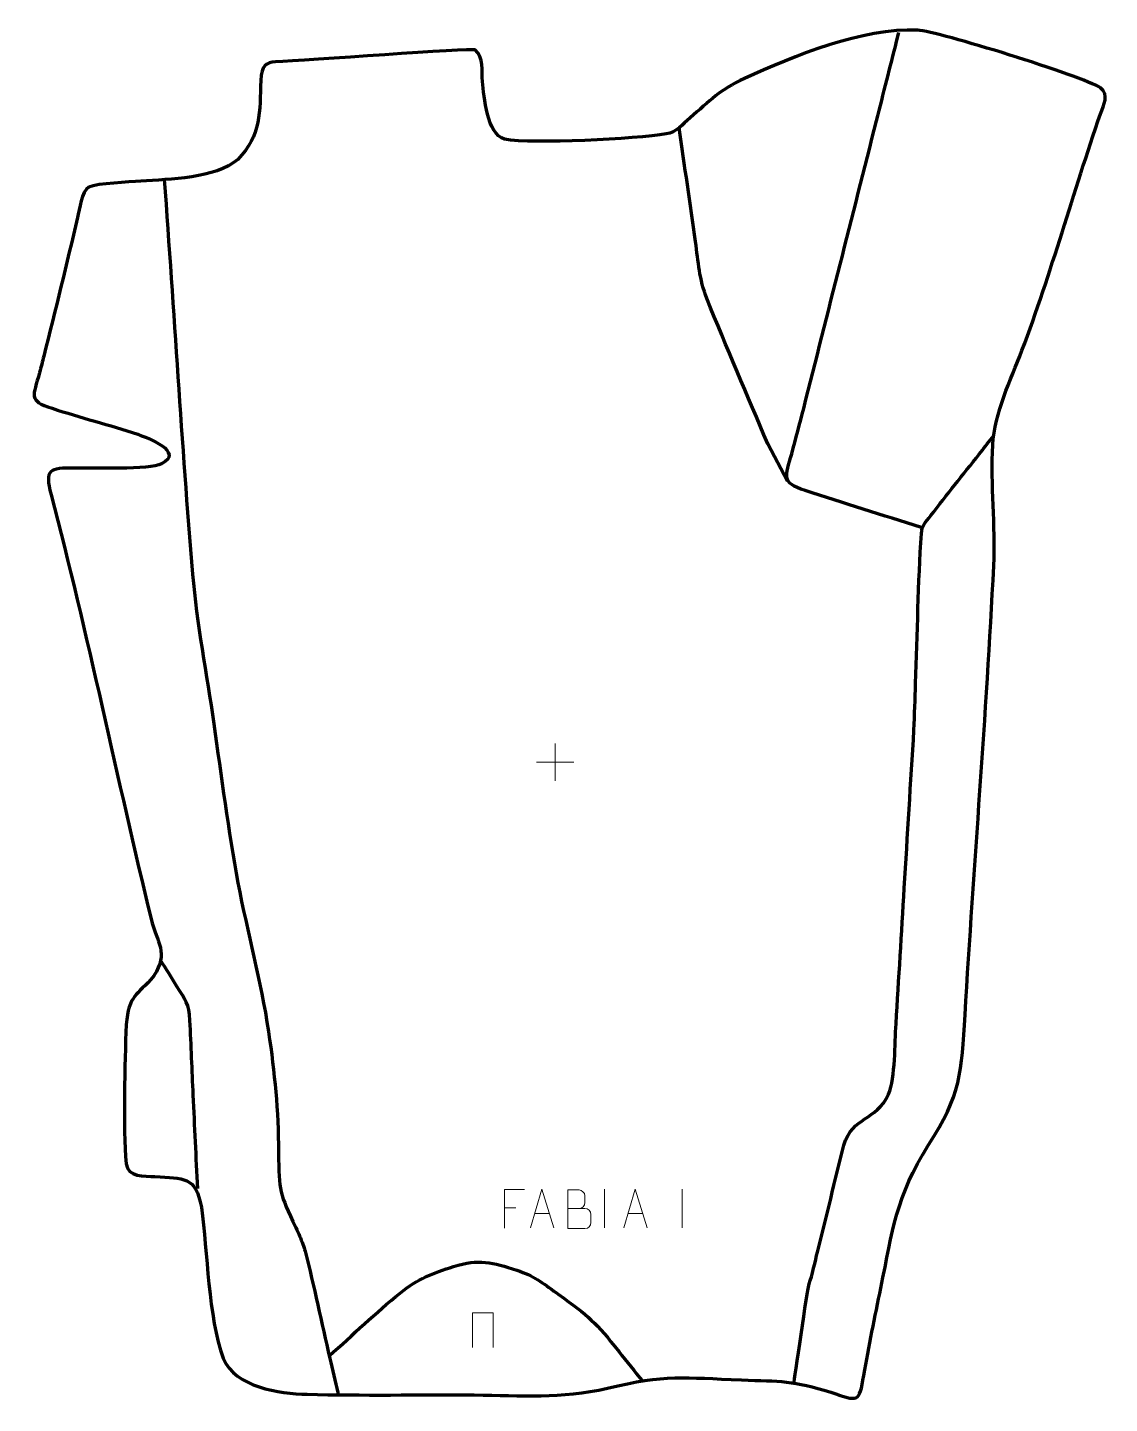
# Model space of a CAD drawing. Header units: millimetres. Extents: x -341 to 355, y -410 to 475.
import ezdxf

# ---------------------------------------------------------------- set-up
doc = ezdxf.new("R2010")
doc.units = ezdxf.units.MM
doc.header["$MEASUREMENT"] = 0
for name, color, linetype in [('layer 1', 7, 'Continuous'), ('layer 2', 7, 'Continuous'), ('layer 3', 7, 'Continuous')]:
    doc.layers.add(name, color=color, linetype=linetype)

msp = doc.modelspace()

# ---------------------------------------------------------------- linework, layer by layer
at = {"layer": 'layer 1', "color": 250, "lineweight": 9}
for points in [[(-1.7581, 14.1307), (-1.7581, 14.1307), (-1.7581, -9.8472), (-1.7581, -9.8472)], [(-13.747, 2.1417), (-13.747, 2.1417), (10.2309, 2.1417), (10.2309, 2.1417)]]:
    msp.add_open_spline(points, degree=3, dxfattribs=at)
at = {"layer": 'layer 2', "color": 140, "lineweight": 158}
for points, knots in [([(233.7601, 153.0542), (208.8724, 161.136), (183.8495, 168.8522), (158.9781, 176.9126), (158.9781, 176.9126), (143.2465, 182.0109), (146.4615, 186.1098), (150.4021, 200.5328), (150.4021, 200.5328), (153.0455, 210.2078), (155.6085, 219.9777), (158.0927, 229.6955), (158.0927, 229.6955), (173.7074, 291.3567), (189.3322, 353.0154), (204.9514, 414.6755), (204.9514, 414.6755), (207.1651, 423.4148), (209.3789, 432.154), (211.5926, 440.8932), (211.5926, 440.8932), (213.6834, 449.147), (215.7741, 457.4007), (217.8649, 465.6544), (217.8649, 465.6544), (217.8649, 465.6544), (219.3407, 471.4806), (219.3407, 471.4806)], [0, 0, 0, 0, 0.125, 0.125, 0.125, 0.125, 0.25, 0.25, 0.25, 0.25, 0.375, 0.375, 0.375, 0.375, 0.5, 0.5, 0.5, 0.5, 0.625, 0.625, 0.625, 0.625, 0.75, 0.75, 0.75, 0.75, 1, 1, 1, 1]), ([(147.7043, 182.8859), (147.7043, 182.8859), (135.0047, 206.897), (135.0047, 206.897), (135.0047, 206.897), (122.0419, 237.9386), (108.3849, 269.1802), (95.9109, 300.3585), (95.9109, 300.3585), (90.8888, 312.9111), (90.3888, 323.7856), (88.5178, 337.0431), (88.5178, 337.0431), (85.0699, 361.4742), (81.542, 385.894), (78.0636, 410.3207)], [0, 0, 0, 0, 0.2, 0.2, 0.2, 0.2, 0.4, 0.4, 0.4, 0.4, 0.6, 0.6, 0.6, 0.6, 1, 1, 1, 1]), ([(-253.0371, 376.8752), (-246.965, 292.3976), (-241.9518, 207.6027), (-234.944, 123.227), (-234.944, 123.227), (-232.1465, 91.5062), (-225.7966, 58.575), (-221.232, 26.8454), (-221.232, 26.8454), (-216.3831, -6.8869), (-211.9044, -41.9652), (-205.7338, -75.3881), (-205.7338, -75.3881), (-199.5315, -107.7774), (-190.9627, -138.0661), (-186.0687, -171.0255), (-186.0687, -171.0255), (-182.0791, -197.8935), (-179.7527, -221.582), (-179.5742, -248.7927), (-179.5742, -248.7927), (-179.4084, -274.0712), (-178.9174, -274.9955), (-168.4633, -297.0898), (-168.4633, -297.0898), (-166.766, -300.6769), (-165.3051, -304.1124), (-163.8688, -307.8127), (-163.8688, -307.8127), (-163.3494, -309.305), (-162.9318, -310.7134), (-162.4959, -312.229), (-162.4959, -312.229), (-156.7674, -335.1031), (-151.8706, -358.2036), (-146.6211, -381.1929), (-146.6211, -381.1929), (-144.9411, -388.5238), (-143.2577, -395.8538), (-141.567, -403.1822), (-141.567, -403.1822), (-141.567, -403.1822), (-141.2286, -404.6485), (-141.2286, -404.6485)], [0, 0, 0, 0, 0.08333333, 0.08333333, 0.08333333, 0.08333333, 0.16666667, 0.16666667, 0.16666667, 0.16666667, 0.25, 0.25, 0.25, 0.25, 0.33333333, 0.33333333, 0.33333333, 0.33333333, 0.41666667, 0.41666667, 0.41666667, 0.41666667, 0.5, 0.5, 0.5, 0.5, 0.58333333, 0.58333333, 0.58333333, 0.58333333, 0.66666667, 0.66666667, 0.66666667, 0.66666667, 0.75, 0.75, 0.75, 0.75, 0.83333333, 0.83333333, 0.83333333, 0.83333333, 1, 1, 1, 1]), ([(151.8853, -397.1182), (151.8853, -397.1182), (160.602, -335.3011), (161.6603, -333.1844), (161.6603, -333.1844), (163.409, -328.6619), (165.7, -317.931), (166.9611, -312.9142), (166.9611, -312.9142), (172.7295, -289.9784), (178.1974, -267.0404), (183.8694, -244.1031), (183.8694, -244.1031), (189.803, -225.3242), (204.4442, -228.7096), (212.6741, -211.3544), (212.6741, -211.3544), (217.0653, -200.2184), (216.7003, -178.7927), (217.4863, -166.0399), (217.4863, -166.0399), (219.2795, -136.9431), (221.0329, -107.8442), (222.8054, -78.7461), (222.8054, -78.7461), (224.8695, -44.871), (226.9335, -10.996), (228.9975, 22.8791), (228.9975, 22.8791), (229.3625, 32.8542), (229.7274, 42.8293), (230.0924, 52.8044), (230.0924, 52.8044), (231.235, 84.7577), (231.7295, 117.392), (233.7765, 149.2296), (233.7765, 149.2296), (234.1325, 154.7654), (236.2421, 156.0995), (239.8266, 160.8124), (239.8266, 160.8124), (249.9586, 174.1337), (260.5376, 187.1121), (270.9123, 200.2408), (270.9123, 200.2408), (273.6987, 203.7798), (276.4851, 207.3187), (279.2715, 210.8577), (279.2715, 210.8577), (279.2715, 210.8577), (280.2003, 212.0374), (280.2003, 212.0374)], [0, 0, 0, 0, 0.07142857, 0.07142857, 0.07142857, 0.07142857, 0.14285714, 0.14285714, 0.14285714, 0.14285714, 0.21428571, 0.21428571, 0.21428571, 0.21428571, 0.28571429, 0.28571429, 0.28571429, 0.28571429, 0.35714286, 0.35714286, 0.35714286, 0.35714286, 0.42857143, 0.42857143, 0.42857143, 0.42857143, 0.5, 0.5, 0.5, 0.5, 0.57142857, 0.57142857, 0.57142857, 0.57142857, 0.64285714, 0.64285714, 0.64285714, 0.64285714, 0.71428571, 0.71428571, 0.71428571, 0.71428571, 0.78571429, 0.78571429, 0.78571429, 0.78571429, 0.85714286, 0.85714286, 0.85714286, 0.85714286, 1, 1, 1, 1]), ([(-231.5753, -271.8669), (-232.5251, -251.8761), (-233.4749, -231.8854), (-234.4246, -211.8946), (-234.4246, -211.8946), (-235.1835, -195.923), (-235.7601, -179.8221), (-236.5827, -163.8826), (-236.5827, -163.8826), (-237.1581, -152.7327), (-239.3639, -151.1196), (-245.0606, -141.9614), (-245.0606, -141.9614), (-248.536, -136.3742), (-251.9589, -130.7397), (-255.3991, -125.1293)], [0, 0, 0, 0, 0.2, 0.2, 0.2, 0.2, 0.4, 0.4, 0.4, 0.4, 0.6, 0.6, 0.6, 0.6, 1, 1, 1, 1]), ([(-146.9896, -379.5766), (-131.946, -366.2054), (-116.9775, -351.7512), (-101.3604, -339.1612), (-101.3604, -339.1612), (-90.1478, -330.1219), (-80.4848, -326.4443), (-66.9983, -322.088), (-66.9983, -322.088), (-50.8051, -316.9446), (-42.0175, -319.5125), (-26.3338, -324.4945), (-26.3338, -324.4945), (-15.3651, -328.0922), (-9.9975, -332.4694), (-0.9136, -339.1096), (-0.9136, -339.1096), (-0.9136, -339.1096), (0.2688, -339.9706), (0.2688, -339.9706), (0.2688, -339.9706), (19.8074, -353.9711), (24.4081, -357.8749), (39.3621, -376.9675), (39.3621, -376.9675), (44.3063, -383.28), (49.419, -389.5072), (54.4719, -395.7368)], [0, 0, 0, 0, 0.125, 0.125, 0.125, 0.125, 0.25, 0.25, 0.25, 0.25, 0.375, 0.375, 0.375, 0.375, 0.5, 0.5, 0.5, 0.5, 0.625, 0.625, 0.625, 0.625, 0.75, 0.75, 0.75, 0.75, 1, 1, 1, 1])]:
    msp.add_open_spline(points, degree=3, knots=knots, dxfattribs=at)
at = {"layer": 'layer 3', "color": 242, "lineweight": 158}
msp.add_open_spline([(-308.8188, 352.4527), (-307.603, 357.6245), (-306.2077, 369.5329), (-301.582, 372.1075), (-301.582, 372.1075), (-295.8992, 374.6687), (-275.8242, 375.2189), (-268.087, 375.8675), (-268.087, 375.8675), (-249.8017, 377.2837), (-220.0844, 377.4309), (-205.8528, 389.8494), (-205.8528, 389.8494), (-190.3734, 405.3307), (-191.8632, 420.6467), (-191.0224, 440.656), (-191.0224, 440.656), (-190.611, 450.448), (-187.6464, 452.2016), (-181.4462, 452.5418), (-181.4462, 452.5418), (-162.5795, 453.577), (-56.1081, 461.3612), (-53.2097, 460.2876), (-53.2097, 460.2876), (-47.5394, 455.7483), (-49.044, 446.4987), (-48.4497, 439.9474), (-48.4497, 439.9474), (-47.5552, 430.0868), (-45.5269, 406.2783), (-34.3122, 402.8266), (-34.3122, 402.8266), (-15.9823, 399.5609), (50.1975, 403.0578), (69.774, 406.2557), (69.774, 406.2557), (76.0821, 407.2862), (80.1682, 412.3719), (85.0135, 416.5592), (85.0135, 416.5592), (97.3165, 427.281), (104.758, 435.0186), (120.011, 441.876), (120.011, 441.876), (152.1498, 456.3726), (195.7822, 474.7), (231.46, 472.9547), (231.46, 472.9547), (244.1918, 472.3318), (337.2181, 443.4437), (349.0065, 435.9126), (349.0065, 435.9126), (354.7389, 431.3376), (351.0512, 425.0504), (348.9905, 419.2072), (348.9905, 419.2072), (331.4078, 368.4098), (317.4951, 317.4572), (298.4558, 266.9257), (298.4558, 266.9257), (291.1418, 247.7417), (280.8822, 226.9051), (279.6281, 206.2959), (279.6281, 206.2959), (278.4174, 180.2929), (281.4518, 154.7288), (280.3149, 128.4094), (280.3149, 128.4094), (275.6191, 31.9722), (267.5214, -64.0249), (261.8778, -160.3268), (261.8778, -160.3268), (259.8014, -197.2769), (259.0781, -211.9948), (238.4513, -243.9646), (238.4513, -243.9646), (217.169, -277.7869), (215.5718, -298.1162), (207.6922, -336.0017), (207.6922, -336.0017), (203.9028, -354.284), (199.8704, -373.7662), (196.7826, -392.1255), (196.7826, -392.1255), (193.7054, -410.212), (193.4281, -408.8319), (175.5693, -403.0382), (175.5693, -403.0382), (151.5416, -395.347), (142.8367, -395.8942), (118.025, -395.0759), (118.025, -395.0759), (81.1389, -393.6213), (69.2595, -391.2902), (31.9289, -400.378), (31.9289, -400.378), (1.639, -407.3437), (-23.1783, -404.915), (-53.7466, -404.696), (-53.7466, -404.696), (-89.3895, -404.4816), (-125.6951, -405.2122), (-161.2318, -404.2856), (-161.2318, -404.2856), (-179.2712, -403.7073), (-207.3219, -400.0492), (-215.2111, -381.0413), (-215.2111, -381.0413), (-224.8315, -354.7495), (-225.2549, -312.5406), (-229.2161, -284.0093), (-229.2161, -284.0093), (-232.7471, -263.8457), (-240.6629, -265.6276), (-259.1329, -264.3164), (-259.1329, -264.3164), (-265.8098, -263.946), (-276.7489, -264.6749), (-277.5552, -256.0663), (-277.5552, -256.0663), (-279.7898, -232.2114), (-278.2815, -191.5067), (-277.6456, -166.6165), (-277.6456, -166.6165), (-275.6672, -146.9553), (-270.9689, -148.4915), (-259.7872, -135.2552), (-259.7872, -135.2552), (-250.0738, -119.8142), (-257.6736, -114.414), (-261.5803, -98.4181), (-261.5803, -98.4181), (-283.0796, -10.389), (-302.6514, 86.23), (-325.8331, 174.1107), (-325.8331, 174.1107), (-330.2343, 190.7956), (-327.044, 191.3556), (-310.5151, 191.3894), (-310.5151, 191.3894), (-299.9798, 191.3881), (-262.1732, 190.2909), (-254.8215, 194.04), (-254.8215, 194.04), (-239.7774, 201.7121), (-264.0032, 211.0396), (-270.1214, 213.0695), (-270.1214, 213.0695), (-288.2838, 219.0953), (-306.9375, 223.9223), (-325.1893, 229.8025), (-325.1893, 229.8025), (-341.0128, 234.9329), (-337.3113, 237.5994), (-333.307, 252.7377), (-333.307, 252.7377), (-332.3649, 256.299), (-331.4294, 259.8624), (-330.508, 263.4291), (-330.508, 263.4291), (-323.181, 293.082), (-315.8161, 322.7194), (-308.8188, 352.4527)], degree=3, knots=[0, 0, 0, 0, 0.02380952, 0.02380952, 0.02380952, 0.02380952, 0.04761905, 0.04761905, 0.04761905, 0.04761905, 0.07142857, 0.07142857, 0.07142857, 0.07142857, 0.0952381, 0.0952381, 0.0952381, 0.0952381, 0.11904762, 0.11904762, 0.11904762, 0.11904762, 0.14285714, 0.14285714, 0.14285714, 0.14285714, 0.16666667, 0.16666667, 0.16666667, 0.16666667, 0.19047619, 0.19047619, 0.19047619, 0.19047619, 0.21428571, 0.21428571, 0.21428571, 0.21428571, 0.23809524, 0.23809524, 0.23809524, 0.23809524, 0.26190476, 0.26190476, 0.26190476, 0.26190476, 0.28571429, 0.28571429, 0.28571429, 0.28571429, 0.30952381, 0.30952381, 0.30952381, 0.30952381, 0.33333333, 0.33333333, 0.33333333, 0.33333333, 0.35714286, 0.35714286, 0.35714286, 0.35714286, 0.38095238, 0.38095238, 0.38095238, 0.38095238, 0.4047619, 0.4047619, 0.4047619, 0.4047619, 0.42857143, 0.42857143, 0.42857143, 0.42857143, 0.45238095, 0.45238095, 0.45238095, 0.45238095, 0.47619048, 0.47619048, 0.47619048, 0.47619048, 0.5, 0.5, 0.5, 0.5, 0.52380952, 0.52380952, 0.52380952, 0.52380952, 0.54761905, 0.54761905, 0.54761905, 0.54761905, 0.57142857, 0.57142857, 0.57142857, 0.57142857, 0.5952381, 0.5952381, 0.5952381, 0.5952381, 0.61904762, 0.61904762, 0.61904762, 0.61904762, 0.64285714, 0.64285714, 0.64285714, 0.64285714, 0.66666667, 0.66666667, 0.66666667, 0.66666667, 0.69047619, 0.69047619, 0.69047619, 0.69047619, 0.71428571, 0.71428571, 0.71428571, 0.71428571, 0.73809524, 0.73809524, 0.73809524, 0.73809524, 0.76190476, 0.76190476, 0.76190476, 0.76190476, 0.78571429, 0.78571429, 0.78571429, 0.78571429, 0.80952381, 0.80952381, 0.80952381, 0.80952381, 0.83333333, 0.83333333, 0.83333333, 0.83333333, 0.85714286, 0.85714286, 0.85714286, 0.85714286, 0.88095238, 0.88095238, 0.88095238, 0.88095238, 0.9047619, 0.9047619, 0.9047619, 0.9047619, 0.92857143, 0.92857143, 0.92857143, 0.92857143, 0.95238095, 0.95238095, 0.95238095, 0.95238095, 1, 1, 1, 1], dxfattribs=at)
at = {"layer": 'layer 3', "color": 250, "lineweight": 9}
for points, knots in [([(-21.3909, -272.5561), (-21.3909, -272.5561), (-34.2649, -272.5561), (-34.2649, -272.5561), (-34.2649, -272.5561), (-34.2649, -272.5561), (-34.2649, -297.5097), (-34.2649, -297.5097)], [0, 0, 0, 0, 0.33333333, 0.33333333, 0.33333333, 0.33333333, 1, 1, 1, 1]), ([(-17.5505, -297.2823), (-17.5505, -297.2823), (-10.1795, -272.3288), (-10.1795, -272.3288), (-10.1795, -272.3288), (-10.1795, -272.3288), (-2.6096, -297.2823), (-2.6096, -297.2823)], [0, 0, 0, 0, 0.33333333, 0.33333333, 0.33333333, 0.33333333, 1, 1, 1, 1]), ([(6.5354, -284.8056), (10.174, -284.8052), (13.7611, -284.8052), (17.4005, -284.8056), (17.4005, -284.8056), (19.3759, -284.8229), (21.2995, -286.559), (21.2995, -288.6086), (21.2995, -288.6086), (21.2991, -289.7372), (21.2991, -292.7866), (21.2995, -293.9155), (21.2995, -293.9155), (21.3171, -295.7734), (19.775, -297.7873), (17.4535, -297.7704), (17.4535, -297.7704), (13.8137, -297.77), (10.1743, -297.77), (6.5354, -297.7704), (6.5354, -297.7704), (6.5354, -289.4521), (6.5354, -281.1343), (6.5354, -272.8168), (6.5354, -272.8168), (8.9091, -272.8168), (11.2832, -272.8168), (13.6574, -272.8168), (13.6574, -272.8168), (15.3382, -272.7992), (17.435, -274.7097), (17.4527, -276.6721), (17.4527, -276.6721), (17.4523, -278.7382), (17.4523, -278.8842), (17.4527, -280.9507), (17.4527, -280.9507), (17.47, -283.0168), (15.6155, -284.8229), (13.6055, -284.8056)], [0, 0, 0, 0, 0.09090909, 0.09090909, 0.09090909, 0.09090909, 0.18181818, 0.18181818, 0.18181818, 0.18181818, 0.27272727, 0.27272727, 0.27272727, 0.27272727, 0.36363636, 0.36363636, 0.36363636, 0.36363636, 0.45454545, 0.45454545, 0.45454545, 0.45454545, 0.54545455, 0.54545455, 0.54545455, 0.54545455, 0.63636364, 0.63636364, 0.63636364, 0.63636364, 0.72727273, 0.72727273, 0.72727273, 0.72727273, 0.81818182, 0.81818182, 0.81818182, 0.81818182, 1, 1, 1, 1]), ([(42.4495, -297.2823), (42.4495, -297.2823), (49.8205, -272.3288), (49.8205, -272.3288), (49.8205, -272.3288), (49.8205, -272.3288), (57.3904, -297.2823), (57.3904, -297.2823)], [0, 0, 0, 0, 0.33333333, 0.33333333, 0.33333333, 0.33333333, 1, 1, 1, 1]), ([(-54.7754, -374.2976), (-54.7754, -374.2976), (-54.7754, -351.9473), (-54.7754, -351.9473), (-54.7754, -351.9473), (-54.7754, -351.9473), (-41.6571, -351.9473), (-41.6571, -351.9473), (-41.6571, -351.9473), (-41.6571, -351.9473), (-41.6571, -374.2976), (-41.6571, -374.2976)], [0, 0, 0, 0, 0.25, 0.25, 0.25, 0.25, 0.5, 0.5, 0.5, 0.5, 1, 1, 1, 1])]:
    msp.add_open_spline(points, degree=3, knots=knots, dxfattribs=at)
for points in [[(29.92, -272.3185), (29.92, -272.3185), (29.92, -297.2926), (29.92, -297.2926)], [(79.92, -272.3185), (79.92, -272.3185), (79.92, -297.2926), (79.92, -297.2926)], [(-34.2649, -284.4358), (-34.2649, -284.4358), (-27.0968, -284.4358), (-27.0968, -284.4358)], [(-14.8279, -288.0329), (-14.8279, -288.0329), (-5.3322, -288.0329), (-5.3322, -288.0329)], [(45.1721, -288.0329), (45.1721, -288.0329), (54.6678, -288.0329), (54.6678, -288.0329)]]:
    msp.add_open_spline(points, degree=3, dxfattribs=at)

doc.saveas('drawing.dxf')
